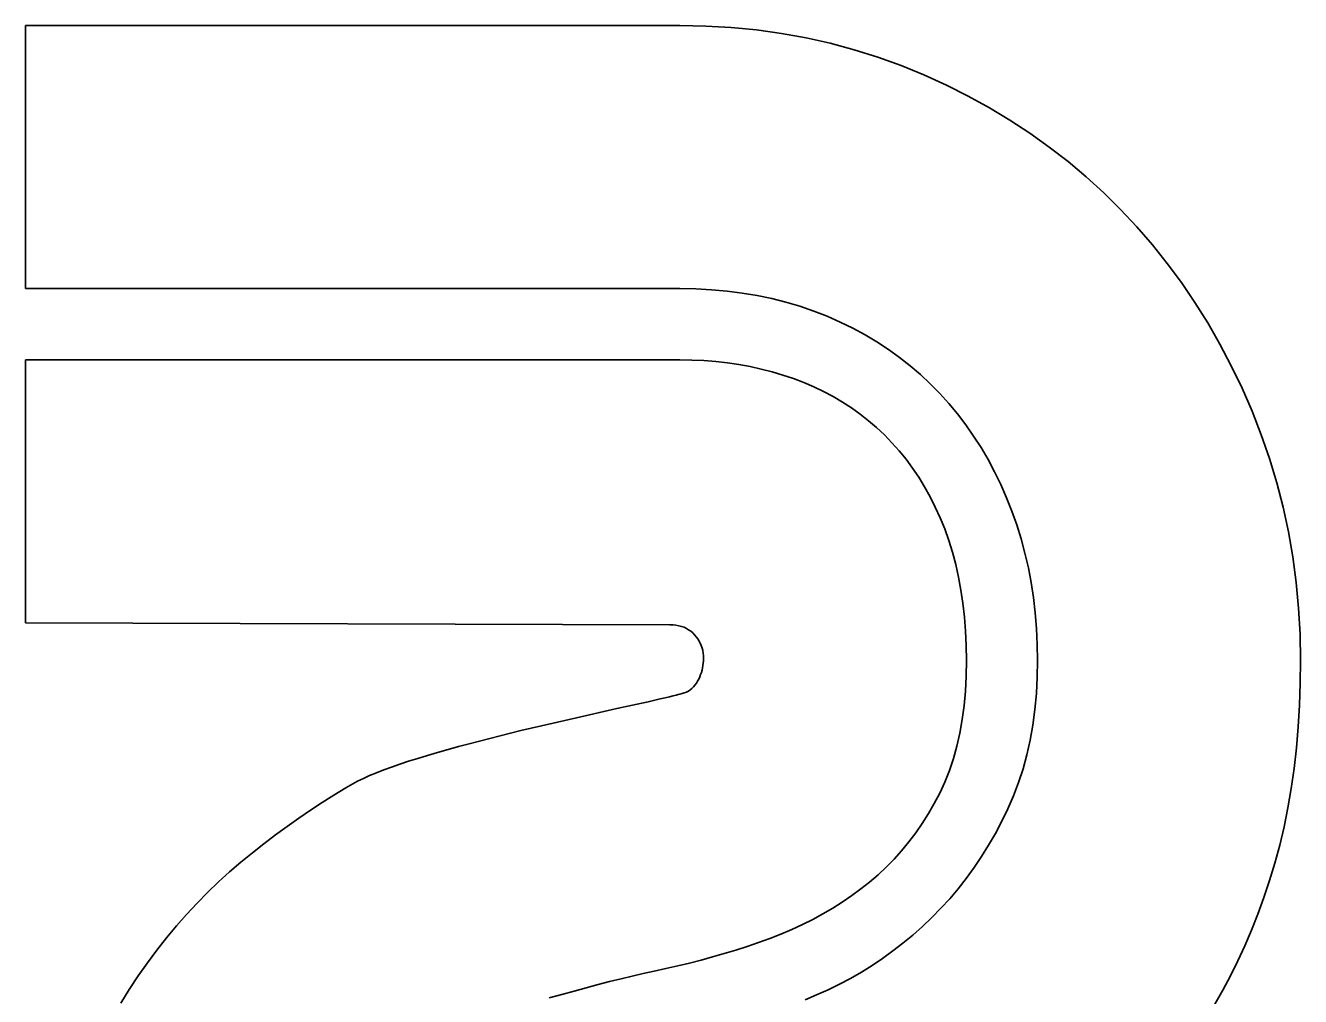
# Model space of a CAD drawing. Extents: x -10871 to 4979, y 1991 to 5869.
# Drawn here: x 566.6 to 629.9, y 4242.7 to 4290.8 of the extents above; entities that cross this region are included whole.
import ezdxf

# ---------------------------------------------------------------- set-up
doc = ezdxf.new("R2010")
doc.units = 0

msp = doc.modelspace()

# ---------------------------------------------------------------- linework, layer by layer
at = {"color": 7, "lineweight": 35, "ltscale": 0.32616}
for p, q in [((566.581, 4290.839), (566.581, 4277.793)), ((566.581, 4274.262), (566.581, 4261.215))]:
    msp.add_line(p, q, dxfattribs=at)
at = {"color": 7, "lineweight": 35}
for p, q in [((599.049, 4290.839), (566.581, 4290.839)), ((566.581, 4277.793), (599.049, 4277.793)), ((599.049, 4274.262), (566.581, 4274.262)), ((566.581, 4261.215), (598.559, 4261.117))]:
    msp.add_line(p, q, dxfattribs=at)
at = {"color": 7, "lineweight": 35, "ltscale": 0.032167}
msp.add_line((600.336, 4290.814), (599.049, 4290.839), dxfattribs=at)
at = {"color": 7, "lineweight": 35, "ltscale": 0.031799}
msp.add_line((601.606, 4290.741), (600.336, 4290.814), dxfattribs=at)
at = {"color": 7, "lineweight": 35, "ltscale": 0.031477}
msp.add_line((602.859, 4290.619), (601.606, 4290.741), dxfattribs=at)
at = {"color": 7, "lineweight": 35, "ltscale": 0.031208}
msp.add_line((604.095, 4290.447), (602.859, 4290.619), dxfattribs=at)
at = {"color": 7, "lineweight": 35, "ltscale": 0.03099}
msp.add_line((605.315, 4290.226), (604.095, 4290.447), dxfattribs=at)
at = {"color": 7, "lineweight": 35, "ltscale": 0.030822}
msp.add_line((606.518, 4289.957), (605.315, 4290.226), dxfattribs=at)
at = {"color": 7, "lineweight": 35, "ltscale": 0.030712}
msp.add_line((607.705, 4289.638), (606.518, 4289.957), dxfattribs=at)
at = {"color": 7, "lineweight": 35, "ltscale": 0.030658}
msp.add_line((608.874, 4289.27), (607.705, 4289.638), dxfattribs=at)
at = {"color": 7, "lineweight": 35, "ltscale": 0.03065}
msp.add_line((610.027, 4288.853), (608.874, 4289.27), dxfattribs=at)
at = {"color": 7, "lineweight": 35, "ltscale": 0.030709}
msp.add_line((611.164, 4288.387), (610.027, 4288.853), dxfattribs=at)
at = {"color": 7, "lineweight": 35, "ltscale": 0.030581}
msp.add_line((612.277, 4287.879), (611.164, 4288.387), dxfattribs=at)
at = {"color": 7, "lineweight": 35, "ltscale": 0.030281}
msp.add_line((613.359, 4287.335), (612.277, 4287.879), dxfattribs=at)
at = {"color": 7, "lineweight": 35, "ltscale": 0.030022}
msp.add_line((614.411, 4286.756), (613.359, 4287.335), dxfattribs=at)
at = {"color": 7, "lineweight": 35, "ltscale": 0.029795}
msp.add_line((615.433, 4286.143), (614.411, 4286.756), dxfattribs=at)
at = {"color": 7, "lineweight": 35, "ltscale": 0.029626}
msp.add_line((616.424, 4285.493), (615.433, 4286.143), dxfattribs=at)
at = {"color": 7, "lineweight": 35, "ltscale": 0.029492}
msp.add_line((617.385, 4284.809), (616.424, 4285.493), dxfattribs=at)
at = {"color": 7, "lineweight": 35, "ltscale": 0.029415}
msp.add_line((618.315, 4284.088), (617.385, 4284.809), dxfattribs=at)
at = {"color": 7, "lineweight": 35, "ltscale": 0.029375}
msp.add_line((619.215, 4283.333), (618.315, 4284.088), dxfattribs=at)
at = {"color": 7, "lineweight": 35, "ltscale": 0.02938}
msp.add_line((620.085, 4282.542), (619.215, 4283.333), dxfattribs=at)
at = {"color": 7, "lineweight": 35, "ltscale": 0.029432}
msp.add_line((620.924, 4281.717), (620.085, 4282.542), dxfattribs=at)
at = {"color": 7, "lineweight": 35, "ltscale": 0.029469}
msp.add_line((621.731, 4280.857), (620.924, 4281.717), dxfattribs=at)
at = {"color": 7, "lineweight": 35, "ltscale": 0.029474}
msp.add_line((622.503, 4279.967), (621.731, 4280.857), dxfattribs=at)
at = {"color": 7, "lineweight": 35, "ltscale": 0.029533}
msp.add_line((623.241, 4279.044), (622.503, 4279.967), dxfattribs=at)
at = {"color": 7, "lineweight": 35, "ltscale": 0.029621}
msp.add_line((623.945, 4278.091), (623.241, 4279.044), dxfattribs=at)
at = {"color": 7, "lineweight": 35, "ltscale": 0.019928}
msp.add_line((599.049, 4277.793), (599.846, 4277.779), dxfattribs=at)
at = {"color": 7, "lineweight": 35, "ltscale": 0.019585}
msp.add_line((599.846, 4277.779), (600.629, 4277.738), dxfattribs=at)
at = {"color": 7, "lineweight": 35, "ltscale": 0.019265}
msp.add_line((600.629, 4277.738), (601.396, 4277.669), dxfattribs=at)
at = {"color": 7, "lineweight": 35, "ltscale": 0.018973}
msp.add_line((601.396, 4277.669), (602.149, 4277.573), dxfattribs=at)
at = {"color": 7, "lineweight": 35, "ltscale": 0.029771}
msp.add_line((624.615, 4277.106), (623.945, 4278.091), dxfattribs=at)
at = {"color": 7, "lineweight": 35, "ltscale": 0.018711}
msp.add_line((602.149, 4277.573), (602.887, 4277.45), dxfattribs=at)
at = {"color": 7, "lineweight": 35, "ltscale": 0.018478}
msp.add_line((602.887, 4277.45), (603.611, 4277.298), dxfattribs=at)
at = {"color": 7, "lineweight": 35, "ltscale": 0.018269}
msp.add_line((603.611, 4277.298), (604.319, 4277.12), dxfattribs=at)
at = {"color": 7, "lineweight": 35, "ltscale": 0.018099}
msp.add_line((604.319, 4277.12), (605.013, 4276.914), dxfattribs=at)
at = {"color": 7, "lineweight": 35, "ltscale": 0.029968}
msp.add_line((625.25, 4276.09), (624.615, 4277.106), dxfattribs=at)
at = {"color": 7, "lineweight": 35, "ltscale": 0.017956}
msp.add_line((605.013, 4276.914), (605.693, 4276.681), dxfattribs=at)
at = {"color": 7, "lineweight": 35, "ltscale": 0.017851}
for p, q in [((605.693, 4276.681), (606.357, 4276.419)), ((579.565, 4251.12), (578.989, 4250.697))]:
    msp.add_line(p, q, dxfattribs=at)
at = {"color": 7, "lineweight": 35, "ltscale": 0.017687}
msp.add_line((606.357, 4276.419), (607.005, 4276.134), dxfattribs=at)
at = {"color": 7, "lineweight": 35, "ltscale": 0.017471}
msp.add_line((607.005, 4276.134), (607.633, 4275.827), dxfattribs=at)
at = {"color": 7, "lineweight": 35, "ltscale": 0.017281}
msp.add_line((607.633, 4275.827), (608.241, 4275.499), dxfattribs=at)
at = {"color": 7, "lineweight": 35, "ltscale": 0.030186}
msp.add_line((625.851, 4275.042), (625.25, 4276.09), dxfattribs=at)
at = {"color": 7, "lineweight": 35, "ltscale": 0.01712}
msp.add_line((608.241, 4275.499), (608.829, 4275.148), dxfattribs=at)
at = {"color": 7, "lineweight": 35, "ltscale": 0.016989}
msp.add_line((608.829, 4275.148), (609.398, 4274.777), dxfattribs=at)
at = {"color": 7, "lineweight": 35, "ltscale": 0.016894}
msp.add_line((609.398, 4274.777), (609.948, 4274.383), dxfattribs=at)
at = {"color": 7, "lineweight": 35, "ltscale": 0.030469}
msp.add_line((626.417, 4273.963), (625.851, 4275.042), dxfattribs=at)
at = {"color": 7, "lineweight": 35, "ltscale": 0.015096}
msp.add_line((599.653, 4274.252), (599.049, 4274.262), dxfattribs=at)
at = {"color": 7, "lineweight": 35, "ltscale": 0.014889}
msp.add_line((600.248, 4274.225), (599.653, 4274.252), dxfattribs=at)
at = {"color": 7, "lineweight": 35, "ltscale": 0.0147}
msp.add_line((600.834, 4274.178), (600.248, 4274.225), dxfattribs=at)
at = {"color": 7, "lineweight": 35, "ltscale": 0.014524}
msp.add_line((601.412, 4274.112), (600.834, 4274.178), dxfattribs=at)
at = {"color": 7, "lineweight": 35, "ltscale": 0.014363}
msp.add_line((601.98, 4274.029), (601.412, 4274.112), dxfattribs=at)
at = {"color": 7, "lineweight": 35, "ltscale": 0.014224}
msp.add_line((602.54, 4273.926), (601.98, 4274.029), dxfattribs=at)
at = {"color": 7, "lineweight": 35, "ltscale": 0.014098}
msp.add_line((603.09, 4273.805), (602.54, 4273.926), dxfattribs=at)
at = {"color": 7, "lineweight": 35, "ltscale": 0.016823}
msp.add_line((609.948, 4274.383), (610.477, 4273.968), dxfattribs=at)
at = {"color": 7, "lineweight": 35, "ltscale": 0.016784}
msp.add_line((610.477, 4273.968), (610.987, 4273.532), dxfattribs=at)
at = {"color": 7, "lineweight": 35, "ltscale": 0.030782}
msp.add_line((626.949, 4272.853), (626.417, 4273.963), dxfattribs=at)
at = {"color": 7, "lineweight": 35, "ltscale": 0.013994}
msp.add_line((603.632, 4273.665), (603.09, 4273.805), dxfattribs=at)
at = {"color": 7, "lineweight": 35, "ltscale": 0.013903}
msp.add_line((604.165, 4273.507), (603.632, 4273.665), dxfattribs=at)
at = {"color": 7, "lineweight": 35, "ltscale": 0.013836}
msp.add_line((604.69, 4273.33), (604.165, 4273.507), dxfattribs=at)
at = {"color": 7, "lineweight": 35, "ltscale": 0.013723}
msp.add_line((605.203, 4273.134), (604.69, 4273.33), dxfattribs=at)
at = {"color": 7, "lineweight": 35, "ltscale": 0.016777}
msp.add_line((610.987, 4273.532), (611.478, 4273.074), dxfattribs=at)
at = {"color": 7, "lineweight": 35, "ltscale": 0.013585}
msp.add_line((605.702, 4272.92), (605.203, 4273.134), dxfattribs=at)
at = {"color": 7, "lineweight": 35, "ltscale": 0.013463}
msp.add_line((606.188, 4272.687), (605.702, 4272.92), dxfattribs=at)
at = {"color": 7, "lineweight": 35, "ltscale": 0.013372}
msp.add_line((606.659, 4272.435), (606.188, 4272.687), dxfattribs=at)
at = {"color": 7, "lineweight": 35, "ltscale": 0.0168}
msp.add_line((611.478, 4273.074), (611.949, 4272.594), dxfattribs=at)
at = {"color": 7, "lineweight": 35, "ltscale": 0.016829}
msp.add_line((611.949, 4272.594), (612.399, 4272.094), dxfattribs=at)
at = {"color": 7, "lineweight": 35, "ltscale": 0.031135}
msp.add_line((627.447, 4271.711), (626.949, 4272.853), dxfattribs=at)
at = {"color": 7, "lineweight": 35, "ltscale": 0.013295}
msp.add_line((607.118, 4272.165), (606.659, 4272.435), dxfattribs=at)
at = {"color": 7, "lineweight": 35, "ltscale": 0.013252}
msp.add_line((607.562, 4271.876), (607.118, 4272.165), dxfattribs=at)
at = {"color": 7, "lineweight": 35, "ltscale": 0.016843}
msp.add_line((612.399, 4272.094), (612.829, 4271.576), dxfattribs=at)
at = {"color": 7, "lineweight": 35, "ltscale": 0.01323}
msp.add_line((607.992, 4271.568), (607.562, 4271.876), dxfattribs=at)
at = {"color": 7, "lineweight": 35, "ltscale": 0.013234}
msp.add_line((608.409, 4271.242), (607.992, 4271.568), dxfattribs=at)
at = {"color": 7, "lineweight": 35, "ltscale": 0.016876}
msp.add_line((612.829, 4271.576), (613.239, 4271.039), dxfattribs=at)
at = {"color": 7, "lineweight": 35, "ltscale": 0.031295}
msp.add_line((627.904, 4270.546), (627.447, 4271.711), dxfattribs=at)
at = {"color": 7, "lineweight": 35, "ltscale": 0.013261}
msp.add_line((608.813, 4270.897), (608.409, 4271.242), dxfattribs=at)
at = {"color": 7, "lineweight": 35, "ltscale": 0.013314}
msp.add_line((609.202, 4270.534), (608.813, 4270.897), dxfattribs=at)
at = {"color": 7, "lineweight": 35, "ltscale": 0.016956}
msp.add_line((613.239, 4271.039), (613.628, 4270.483), dxfattribs=at)
at = {"color": 7, "lineweight": 35, "ltscale": 0.013367}
msp.add_line((609.576, 4270.152), (609.202, 4270.534), dxfattribs=at)
at = {"color": 7, "lineweight": 35, "ltscale": 0.013428}
msp.add_line((609.934, 4269.751), (609.576, 4270.152), dxfattribs=at)
at = {"color": 7, "lineweight": 35, "ltscale": 0.017065}
msp.add_line((613.628, 4270.483), (613.996, 4269.909), dxfattribs=at)
at = {"color": 7, "lineweight": 35, "ltscale": 0.031245}
msp.add_line((628.312, 4269.365), (627.904, 4270.546), dxfattribs=at)
at = {"color": 7, "lineweight": 35, "ltscale": 0.013512}
msp.add_line((610.275, 4269.332), (609.934, 4269.751), dxfattribs=at)
at = {"color": 7, "lineweight": 35, "ltscale": 0.017181}
msp.add_line((613.996, 4269.909), (614.344, 4269.316), dxfattribs=at)
at = {"color": 7, "lineweight": 35, "ltscale": 0.013623}
msp.add_line((610.599, 4268.894), (610.275, 4269.332), dxfattribs=at)
at = {"color": 7, "lineweight": 35, "ltscale": 0.013761}
msp.add_line((610.906, 4268.438), (610.599, 4268.894), dxfattribs=at)
at = {"color": 7, "lineweight": 35, "ltscale": 0.017345}
msp.add_line((614.344, 4269.316), (614.671, 4268.704), dxfattribs=at)
at = {"color": 7, "lineweight": 35, "ltscale": 0.031248}
msp.add_line((628.673, 4268.168), (628.312, 4269.365), dxfattribs=at)
at = {"color": 7, "lineweight": 35, "ltscale": 0.013927}
msp.add_line((611.197, 4267.962), (610.906, 4268.438), dxfattribs=at)
at = {"color": 7, "lineweight": 35, "ltscale": 0.017513}
msp.add_line((614.671, 4268.704), (614.978, 4268.074), dxfattribs=at)
at = {"color": 7, "lineweight": 35, "ltscale": 0.0313}
msp.add_line((628.985, 4266.956), (628.673, 4268.168), dxfattribs=at)
at = {"color": 7, "lineweight": 35, "ltscale": 0.014127}
msp.add_line((611.471, 4267.468), (611.197, 4267.962), dxfattribs=at)
at = {"color": 7, "lineweight": 35, "ltscale": 0.017728}
msp.add_line((614.978, 4268.074), (615.264, 4267.425), dxfattribs=at)
at = {"color": 7, "lineweight": 35, "ltscale": 0.014343}
msp.add_line((611.729, 4266.956), (611.471, 4267.468), dxfattribs=at)
at = {"color": 7, "lineweight": 35, "ltscale": 0.014571}
msp.add_line((611.97, 4266.425), (611.729, 4266.956), dxfattribs=at)
at = {"color": 7, "lineweight": 35, "ltscale": 0.017957}
msp.add_line((615.264, 4267.425), (615.529, 4266.758), dxfattribs=at)
at = {"color": 7, "lineweight": 35, "ltscale": 0.031404}
msp.add_line((629.249, 4265.728), (628.985, 4266.956), dxfattribs=at)
at = {"color": 7, "lineweight": 35, "ltscale": 0.014843}
msp.add_line((612.194, 4265.875), (611.97, 4266.425), dxfattribs=at)
at = {"color": 7, "lineweight": 35, "ltscale": 0.018132}
msp.add_line((615.529, 4266.758), (615.771, 4266.074), dxfattribs=at)
at = {"color": 7, "lineweight": 35, "ltscale": 0.015117}
msp.add_line((612.399, 4265.306), (612.194, 4265.875), dxfattribs=at)
at = {"color": 7, "lineweight": 35, "ltscale": 0.01822}
msp.add_line((615.771, 4266.074), (615.988, 4265.378), dxfattribs=at)
at = {"color": 7, "lineweight": 35, "ltscale": 0.031558}
msp.add_line((629.466, 4264.484), (629.249, 4265.728), dxfattribs=at)
at = {"color": 7, "lineweight": 35, "ltscale": 0.015373}
msp.add_line((612.582, 4264.719), (612.399, 4265.306), dxfattribs=at)
at = {"color": 7, "lineweight": 35, "ltscale": 0.018347}
msp.add_line((615.988, 4265.378), (616.179, 4264.67), dxfattribs=at)
at = {"color": 7, "lineweight": 35, "ltscale": 0.015668}
msp.add_line((612.744, 4264.114), (612.582, 4264.719), dxfattribs=at)
at = {"color": 7, "lineweight": 35, "ltscale": 0.018512}
msp.add_line((616.179, 4264.67), (616.345, 4263.948), dxfattribs=at)
at = {"color": 7, "lineweight": 35, "ltscale": 0.031762}
msp.add_line((629.634, 4263.225), (629.466, 4264.484), dxfattribs=at)
at = {"color": 7, "lineweight": 35, "ltscale": 0.016002}
msp.add_line((612.884, 4263.489), (612.744, 4264.114), dxfattribs=at)
at = {"color": 7, "lineweight": 35, "ltscale": 0.018691}
for p, q in [((616.345, 4263.948), (616.485, 4263.214)), ((613.22, 4257.833), (613.26, 4258.58))]:
    msp.add_line(p, q, dxfattribs=at)
at = {"color": 7, "lineweight": 35, "ltscale": 0.016348}
msp.add_line((613.003, 4262.846), (612.884, 4263.489), dxfattribs=at)
at = {"color": 7, "lineweight": 35, "ltscale": 0.018884}
msp.add_line((616.485, 4263.214), (616.6, 4262.467), dxfattribs=at)
at = {"color": 7, "lineweight": 35, "ltscale": 0.032026}
msp.add_line((629.754, 4261.949), (629.634, 4263.225), dxfattribs=at)
at = {"color": 7, "lineweight": 35, "ltscale": 0.016718}
msp.add_line((613.1, 4262.185), (613.003, 4262.846), dxfattribs=at)
at = {"color": 7, "lineweight": 35, "ltscale": 0.019125}
msp.add_line((616.6, 4262.467), (616.689, 4261.708), dxfattribs=at)
at = {"color": 7, "lineweight": 35, "ltscale": 0.017109}
msp.add_line((613.176, 4261.504), (613.1, 4262.185), dxfattribs=at)
at = {"color": 7, "lineweight": 35, "ltscale": 0.032326}
msp.add_line((629.826, 4260.658), (629.754, 4261.949), dxfattribs=at)
at = {"color": 7, "lineweight": 35, "ltscale": 0.017532}
msp.add_line((613.23, 4260.805), (613.176, 4261.504), dxfattribs=at)
at = {"color": 7, "lineweight": 35, "ltscale": 0.019377}
msp.add_line((616.689, 4261.708), (616.753, 4260.935), dxfattribs=at)
at = {"color": 7, "lineweight": 35, "ltscale": 0.00384}
msp.add_line((598.559, 4261.117), (598.713, 4261.112), dxfattribs=at)
at = {"color": 7, "lineweight": 35, "ltscale": 0.003685}
msp.add_line((598.713, 4261.112), (598.859, 4261.098), dxfattribs=at)
at = {"color": 7, "lineweight": 35, "ltscale": 0.003547}
msp.add_line((598.859, 4261.098), (598.999, 4261.073), dxfattribs=at)
at = {"color": 7, "lineweight": 35, "ltscale": 0.003431}
msp.add_line((598.999, 4261.073), (599.132, 4261.039), dxfattribs=at)
at = {"color": 7, "lineweight": 35, "ltscale": 0.003341}
msp.add_line((599.132, 4261.039), (599.258, 4260.995), dxfattribs=at)
at = {"color": 7, "lineweight": 35, "ltscale": 0.003269}
for p, q in [((599.258, 4260.995), (599.377, 4260.941)), ((599.693, 4260.72), (599.785, 4260.627))]:
    msp.add_line(p, q, dxfattribs=at)
at = {"color": 7, "lineweight": 35, "ltscale": 0.003231}
msp.add_line((599.377, 4260.941), (599.489, 4260.877), dxfattribs=at)
at = {"color": 7, "lineweight": 35, "ltscale": 0.003217}
msp.add_line((599.489, 4260.877), (599.595, 4260.803), dxfattribs=at)
at = {"color": 7, "lineweight": 35, "ltscale": 0.003222}
msp.add_line((599.595, 4260.803), (599.693, 4260.72), dxfattribs=at)
at = {"color": 7, "lineweight": 35, "ltscale": 0.003266}
msp.add_line((599.785, 4260.627), (599.869, 4260.527), dxfattribs=at)
at = {"color": 7, "lineweight": 35, "ltscale": 0.01795}
msp.add_line((613.262, 4260.088), (613.23, 4260.805), dxfattribs=at)
at = {"color": 7, "lineweight": 35, "ltscale": 0.019664}
msp.add_line((616.753, 4260.935), (616.791, 4260.149), dxfattribs=at)
at = {"color": 7, "lineweight": 35, "ltscale": 0.032672}
msp.add_line((629.85, 4259.352), (629.826, 4260.658), dxfattribs=at)
at = {"color": 7, "lineweight": 35, "ltscale": 0.003206}
msp.add_line((599.869, 4260.527), (599.944, 4260.423), dxfattribs=at)
at = {"color": 7, "lineweight": 35, "ltscale": 0.003165}
msp.add_line((599.944, 4260.423), (600.01, 4260.315), dxfattribs=at)
at = {"color": 7, "lineweight": 35, "ltscale": 0.003142}
msp.add_line((600.01, 4260.315), (600.068, 4260.203), dxfattribs=at)
at = {"color": 7, "lineweight": 35, "ltscale": 0.003137}
msp.add_line((600.068, 4260.203), (600.116, 4260.087), dxfattribs=at)
at = {"color": 7, "lineweight": 35, "ltscale": 0.003151}
msp.add_line((600.116, 4260.087), (600.156, 4259.968), dxfattribs=at)
at = {"color": 7, "lineweight": 35, "ltscale": 0.003184}
msp.add_line((600.156, 4259.968), (600.187, 4259.844), dxfattribs=at)
at = {"color": 7, "lineweight": 35, "ltscale": 0.01841}
msp.add_line((613.273, 4259.352), (613.262, 4260.088), dxfattribs=at)
at = {"color": 7, "lineweight": 35, "ltscale": 0.019949}
msp.add_line((616.791, 4260.149), (616.804, 4259.352), dxfattribs=at)
at = {"color": 7, "lineweight": 35, "ltscale": 0.003233}
msp.add_line((600.187, 4259.844), (600.209, 4259.717), dxfattribs=at)
at = {"color": 7, "lineweight": 35, "ltscale": 0.003312}
msp.add_line((600.209, 4259.717), (600.222, 4259.585), dxfattribs=at)
at = {"color": 7, "lineweight": 35, "ltscale": 0.002914}
msp.add_line((600.224, 4259.333), (600.215, 4259.216), dxfattribs=at)
at = {"color": 7, "lineweight": 35, "ltscale": 0.003383}
msp.add_line((600.222, 4259.585), (600.227, 4259.45), dxfattribs=at)
at = {"color": 7, "lineweight": 35, "ltscale": 0.002931}
msp.add_line((600.227, 4259.45), (600.224, 4259.333), dxfattribs=at)
at = {"color": 7, "lineweight": 35, "ltscale": 0.019302}
msp.add_line((613.26, 4258.58), (613.273, 4259.352), dxfattribs=at)
at = {"color": 7, "lineweight": 35, "ltscale": 0.020816}
msp.add_line((616.804, 4259.352), (616.789, 4258.519), dxfattribs=at)
at = {"color": 7, "lineweight": 35, "ltscale": 0.028115}
msp.add_line((629.838, 4258.227), (629.85, 4259.352), dxfattribs=at)
at = {"color": 7, "lineweight": 35, "ltscale": 0.002971}
msp.add_line((600.082, 4258.65), (600.038, 4258.54), dxfattribs=at)
at = {"color": 7, "lineweight": 35, "ltscale": 0.002943}
msp.add_line((600.121, 4258.761), (600.082, 4258.65), dxfattribs=at)
at = {"color": 7, "lineweight": 35, "ltscale": 0.002922}
msp.add_line((600.153, 4258.874), (600.121, 4258.761), dxfattribs=at)
at = {"color": 7, "lineweight": 35, "ltscale": 0.002908}
msp.add_line((600.18, 4258.987), (600.153, 4258.874), dxfattribs=at)
at = {"color": 7, "lineweight": 35, "ltscale": 0.002903}
msp.add_line((600.2, 4259.101), (600.18, 4258.987), dxfattribs=at)
at = {"color": 7, "lineweight": 35, "ltscale": 0.002904}
msp.add_line((600.215, 4259.216), (600.2, 4259.101), dxfattribs=at)
at = {"color": 7, "lineweight": 35, "ltscale": 0.002759}
msp.add_line((599.729, 4258.038), (599.65, 4257.961), dxfattribs=at)
at = {"color": 7, "lineweight": 35, "ltscale": 0.002829}
msp.add_line((599.803, 4258.124), (599.729, 4258.038), dxfattribs=at)
at = {"color": 7, "lineweight": 35, "ltscale": 0.002911}
msp.add_line((599.871, 4258.218), (599.803, 4258.124), dxfattribs=at)
at = {"color": 7, "lineweight": 35, "ltscale": 0.003014}
msp.add_line((599.932, 4258.322), (599.871, 4258.218), dxfattribs=at)
at = {"color": 7, "lineweight": 35, "ltscale": 0.003049}
msp.add_line((599.988, 4258.43), (599.932, 4258.322), dxfattribs=at)
at = {"color": 7, "lineweight": 35, "ltscale": 0.003007}
msp.add_line((600.038, 4258.54), (599.988, 4258.43), dxfattribs=at)
at = {"color": 7, "lineweight": 35, "ltscale": 0.020318}
msp.add_line((616.789, 4258.519), (616.745, 4257.708), dxfattribs=at)
at = {"color": 7, "lineweight": 35, "ltscale": 0.02747}
msp.add_line((629.799, 4257.129), (629.838, 4258.227), dxfattribs=at)
at = {"color": 7, "lineweight": 35, "ltscale": 0.015336}
msp.add_line((597.48, 4257.308), (598.078, 4257.443), dxfattribs=at)
at = {"color": 7, "lineweight": 35, "ltscale": 0.006355}
msp.add_line((598.326, 4257.5), (598.078, 4257.443), dxfattribs=at)
at = {"color": 7, "lineweight": 35, "ltscale": 0.005483}
msp.add_line((598.539, 4257.551), (598.326, 4257.5), dxfattribs=at)
at = {"color": 7, "lineweight": 35, "ltscale": 0.004605}
msp.add_line((598.718, 4257.594), (598.539, 4257.551), dxfattribs=at)
at = {"color": 7, "lineweight": 35, "ltscale": 0.003733}
msp.add_line((598.863, 4257.631), (598.718, 4257.594), dxfattribs=at)
at = {"color": 7, "lineweight": 35, "ltscale": 0.002858}
msp.add_line((598.973, 4257.661), (598.863, 4257.631), dxfattribs=at)
at = {"color": 7, "lineweight": 35, "ltscale": 0.001986}
msp.add_line((599.049, 4257.684), (598.973, 4257.661), dxfattribs=at)
at = {"color": 7, "lineweight": 35, "ltscale": 0.00293}
msp.add_line((599.164, 4257.708), (599.049, 4257.684), dxfattribs=at)
at = {"color": 7, "lineweight": 35, "ltscale": 0.002846}
msp.add_line((599.273, 4257.741), (599.164, 4257.708), dxfattribs=at)
at = {"color": 7, "lineweight": 35, "ltscale": 0.002777}
msp.add_line((599.376, 4257.783), (599.273, 4257.741), dxfattribs=at)
at = {"color": 7, "lineweight": 35, "ltscale": 0.002734}
msp.add_line((599.473, 4257.833), (599.376, 4257.783), dxfattribs=at)
at = {"color": 7, "lineweight": 35, "ltscale": 0.002723}
msp.add_line((599.564, 4257.893), (599.473, 4257.833), dxfattribs=at)
at = {"color": 7, "lineweight": 35, "ltscale": 0.002735}
msp.add_line((599.65, 4257.961), (599.564, 4257.893), dxfattribs=at)
at = {"color": 7, "lineweight": 35, "ltscale": 0.018093}
msp.add_line((613.154, 4257.112), (613.22, 4257.833), dxfattribs=at)
at = {"color": 7, "lineweight": 35, "ltscale": 0.019824}
for p, q in [((616.745, 4257.708), (616.672, 4256.918)), ((572.629, 4244.354), (572.172, 4243.706))]:
    msp.add_line(p, q, dxfattribs=at)
at = {"color": 7, "lineweight": 35, "ltscale": 0.045645}
msp.add_line((594.137, 4256.562), (595.918, 4256.962), dxfattribs=at)
at = {"color": 7, "lineweight": 35, "ltscale": 0.039984}
msp.add_line((595.918, 4256.962), (597.48, 4257.308), dxfattribs=at)
at = {"color": 7, "lineweight": 35, "ltscale": 0.017537}
msp.add_line((613.061, 4256.417), (613.154, 4257.112), dxfattribs=at)
at = {"color": 7, "lineweight": 35, "ltscale": 0.019374}
msp.add_line((616.672, 4256.918), (616.569, 4256.15), dxfattribs=at)
at = {"color": 7, "lineweight": 35, "ltscale": 0.026842}
msp.add_line((629.736, 4256.057), (629.799, 4257.129), dxfattribs=at)
at = {"color": 7, "lineweight": 35, "ltscale": 0.050113}
msp.add_line((592.183, 4256.115), (594.137, 4256.562), dxfattribs=at)
at = {"color": 7, "lineweight": 35, "ltscale": 0.017023}
msp.add_line((612.942, 4255.747), (613.061, 4256.417), dxfattribs=at)
at = {"color": 7, "lineweight": 35, "ltscale": 0.018956}
msp.add_line((616.569, 4256.15), (616.436, 4255.403), dxfattribs=at)
at = {"color": 7, "lineweight": 35, "ltscale": 0.013315}
msp.add_line((589.62, 4255.489), (589.105, 4255.355), dxfattribs=at)
at = {"color": 7, "lineweight": 35, "ltscale": 0.013271}
msp.add_line((590.135, 4255.62), (589.62, 4255.489), dxfattribs=at)
at = {"color": 7, "lineweight": 35, "ltscale": 0.013231}
msp.add_line((590.648, 4255.748), (590.135, 4255.62), dxfattribs=at)
at = {"color": 7, "lineweight": 35, "ltscale": 0.013191}
msp.add_line((591.161, 4255.874), (590.648, 4255.748), dxfattribs=at)
at = {"color": 7, "lineweight": 35, "ltscale": 0.013147}
msp.add_line((591.672, 4255.996), (591.161, 4255.874), dxfattribs=at)
at = {"color": 7, "lineweight": 35, "ltscale": 0.013107}
msp.add_line((592.183, 4256.115), (591.672, 4255.996), dxfattribs=at)
at = {"color": 7, "lineweight": 35, "ltscale": 0.016508}
msp.add_line((612.796, 4255.103), (612.942, 4255.747), dxfattribs=at)
at = {"color": 7, "lineweight": 35, "ltscale": 0.026218}
msp.add_line((629.646, 4255.012), (629.736, 4256.057), dxfattribs=at)
at = {"color": 7, "lineweight": 35, "ltscale": 0.013485}
msp.add_line((587.553, 4254.936), (587.033, 4254.791), dxfattribs=at)
at = {"color": 7, "lineweight": 35, "ltscale": 0.013441}
msp.add_line((588.071, 4255.079), (587.553, 4254.936), dxfattribs=at)
at = {"color": 7, "lineweight": 35, "ltscale": 0.013402}
msp.add_line((588.589, 4255.219), (588.071, 4255.079), dxfattribs=at)
at = {"color": 7, "lineweight": 35, "ltscale": 0.013355}
msp.add_line((589.105, 4255.355), (588.589, 4255.219), dxfattribs=at)
at = {"color": 7, "lineweight": 35, "ltscale": 0.016066}
msp.add_line((612.624, 4254.483), (612.796, 4255.103), dxfattribs=at)
at = {"color": 7, "lineweight": 35, "ltscale": 0.018561}
msp.add_line((616.436, 4255.403), (616.274, 4254.679), dxfattribs=at)
at = {"color": 7, "lineweight": 35, "ltscale": 0.025637}
msp.add_line((629.531, 4253.993), (629.646, 4255.012), dxfattribs=at)
at = {"color": 7, "lineweight": 35, "ltscale": 0.011432}
msp.add_line((585.584, 4254.354), (585.15, 4254.209), dxfattribs=at)
at = {"color": 7, "lineweight": 35, "ltscale": 0.012021}
msp.add_line((586.043, 4254.498), (585.584, 4254.354), dxfattribs=at)
at = {"color": 7, "lineweight": 35, "ltscale": 0.012613}
msp.add_line((586.526, 4254.644), (586.043, 4254.498), dxfattribs=at)
at = {"color": 7, "lineweight": 35, "ltscale": 0.013212}
msp.add_line((587.033, 4254.791), (586.526, 4254.644), dxfattribs=at)
at = {"color": 7, "lineweight": 35, "ltscale": 0.015641}
msp.add_line((612.425, 4253.89), (612.624, 4254.483), dxfattribs=at)
at = {"color": 7, "lineweight": 35, "ltscale": 0.018229}
msp.add_line((616.274, 4254.679), (616.083, 4253.975), dxfattribs=at)
at = {"color": 7, "lineweight": 35, "ltscale": 0.008522}
msp.add_line((583.659, 4253.645), (583.347, 4253.506), dxfattribs=at)
at = {"color": 7, "lineweight": 35, "ltscale": 0.009101}
msp.add_line((583.995, 4253.785), (583.659, 4253.645), dxfattribs=at)
at = {"color": 7, "lineweight": 35, "ltscale": 0.009673}
msp.add_line((584.355, 4253.925), (583.995, 4253.785), dxfattribs=at)
at = {"color": 7, "lineweight": 35, "ltscale": 0.010256}
msp.add_line((584.74, 4254.067), (584.355, 4253.925), dxfattribs=at)
at = {"color": 7, "lineweight": 35, "ltscale": 0.010841}
msp.add_line((585.15, 4254.209), (584.74, 4254.067), dxfattribs=at)
at = {"color": 7, "lineweight": 35, "ltscale": 0.015283}
msp.add_line((612.2, 4253.322), (612.425, 4253.89), dxfattribs=at)
at = {"color": 7, "lineweight": 35, "ltscale": 0.017912}
msp.add_line((616.083, 4253.975), (615.862, 4253.293), dxfattribs=at)
at = {"color": 7, "lineweight": 35, "ltscale": 0.025051}
msp.add_line((629.391, 4253.001), (629.531, 4253.993), dxfattribs=at)
at = {"color": 7, "lineweight": 35, "ltscale": 0.017114}
msp.add_line((582.473, 4253.028), (581.887, 4252.673), dxfattribs=at)
at = {"color": 7, "lineweight": 35, "ltscale": 0.016976}
msp.add_line((583.061, 4253.368), (582.473, 4253.028), dxfattribs=at)
at = {"color": 7, "lineweight": 35, "ltscale": 0.007956}
msp.add_line((583.347, 4253.506), (583.061, 4253.368), dxfattribs=at)
at = {"color": 7, "lineweight": 35, "ltscale": 0.01495}
msp.add_line((611.949, 4252.779), (612.2, 4253.322), dxfattribs=at)
at = {"color": 7, "lineweight": 35, "ltscale": 0.017649}
msp.add_line((615.862, 4253.293), (615.612, 4252.633), dxfattribs=at)
at = {"color": 7, "lineweight": 35, "ltscale": 0.024487}
msp.add_line((629.225, 4252.036), (629.391, 4253.001), dxfattribs=at)
at = {"color": 7, "lineweight": 35, "ltscale": 0.017244}
msp.add_line((581.887, 4252.673), (581.304, 4252.306), dxfattribs=at)
at = {"color": 7, "lineweight": 35, "ltscale": 0.014696}
msp.add_line((611.675, 4252.259), (611.949, 4252.779), dxfattribs=at)
at = {"color": 7, "lineweight": 35, "ltscale": 0.01743}
msp.add_line((615.612, 4252.633), (615.333, 4251.995), dxfattribs=at)
at = {"color": 7, "lineweight": 35, "ltscale": 0.017546}
msp.add_line((580.722, 4251.924), (580.142, 4251.529), dxfattribs=at)
at = {"color": 7, "lineweight": 35, "ltscale": 0.017388}
msp.add_line((581.304, 4252.306), (580.722, 4251.924), dxfattribs=at)
at = {"color": 7, "lineweight": 35, "ltscale": 0.014351}
msp.add_line((611.079, 4251.27), (611.385, 4251.755), dxfattribs=at)
at = {"color": 7, "lineweight": 35, "ltscale": 0.014523}
msp.add_line((611.385, 4251.755), (611.675, 4252.259), dxfattribs=at)
at = {"color": 7, "lineweight": 35, "ltscale": 0.017217}
msp.add_line((615.333, 4251.995), (615.03, 4251.376), dxfattribs=at)
at = {"color": 7, "lineweight": 35, "ltscale": 0.023968}
msp.add_line((629.034, 4251.096), (629.225, 4252.036), dxfattribs=at)
at = {"color": 7, "lineweight": 35, "ltscale": 0.017699}
msp.add_line((580.142, 4251.529), (579.565, 4251.12), dxfattribs=at)
at = {"color": 7, "lineweight": 35, "ltscale": 0.014225}
msp.add_line((610.756, 4250.802), (611.079, 4251.27), dxfattribs=at)
at = {"color": 7, "lineweight": 35, "ltscale": 0.017026}
msp.add_line((615.03, 4251.376), (614.711, 4250.774), dxfattribs=at)
at = {"color": 7, "lineweight": 35, "ltscale": 0.02345}
msp.add_line((628.817, 4250.184), (629.034, 4251.096), dxfattribs=at)
at = {"color": 7, "lineweight": 35, "ltscale": 0.018025}
msp.add_line((578.989, 4250.697), (578.415, 4250.261), dxfattribs=at)
at = {"color": 7, "lineweight": 35, "ltscale": 0.014102}
msp.add_line((610.416, 4250.352), (610.756, 4250.802), dxfattribs=at)
at = {"color": 7, "lineweight": 35, "ltscale": 0.016832}
msp.add_line((614.711, 4250.774), (614.375, 4250.191), dxfattribs=at)
at = {"color": 7, "lineweight": 35, "ltscale": 0.01837}
msp.add_line((577.843, 4249.81), (577.273, 4249.346), dxfattribs=at)
at = {"color": 7, "lineweight": 35, "ltscale": 0.018203}
msp.add_line((578.415, 4250.261), (577.843, 4249.81), dxfattribs=at)
at = {"color": 7, "lineweight": 35, "ltscale": 0.013945}
msp.add_line((609.686, 4249.504), (610.059, 4249.919), dxfattribs=at)
at = {"color": 7, "lineweight": 35, "ltscale": 0.014016}
msp.add_line((610.059, 4249.919), (610.416, 4250.352), dxfattribs=at)
at = {"color": 7, "lineweight": 35, "ltscale": 0.01667}
msp.add_line((614.375, 4250.191), (614.022, 4249.625), dxfattribs=at)
at = {"color": 7, "lineweight": 35, "ltscale": 0.022969}
msp.add_line((628.575, 4249.297), (628.817, 4250.184), dxfattribs=at)
at = {"color": 7, "lineweight": 35, "ltscale": 0.018497}
msp.add_line((577.273, 4249.346), (576.71, 4248.866), dxfattribs=at)
at = {"color": 7, "lineweight": 35, "ltscale": 0.01392}
msp.add_line((609.296, 4249.107), (609.686, 4249.504), dxfattribs=at)
at = {"color": 7, "lineweight": 35, "ltscale": 0.016528}
msp.add_line((614.022, 4249.625), (613.653, 4249.077), dxfattribs=at)
at = {"color": 7, "lineweight": 35, "ltscale": 0.022541}
msp.add_line((628.312, 4248.435), (628.575, 4249.297), dxfattribs=at)
at = {"color": 7, "lineweight": 35, "ltscale": 0.01859}
msp.add_line((576.71, 4248.866), (576.159, 4248.367), dxfattribs=at)
at = {"color": 7, "lineweight": 35, "ltscale": 0.013929}
msp.add_line((608.466, 4248.365), (608.89, 4248.728), dxfattribs=at)
at = {"color": 7, "lineweight": 35, "ltscale": 0.013902}
msp.add_line((608.89, 4248.728), (609.296, 4249.107), dxfattribs=at)
at = {"color": 7, "lineweight": 35, "ltscale": 0.016307}
msp.add_line((613.267, 4248.546), (612.864, 4248.033), dxfattribs=at)
at = {"color": 7, "lineweight": 35, "ltscale": 0.016407}
msp.add_line((613.653, 4249.077), (613.267, 4248.546), dxfattribs=at)
at = {"color": 7, "lineweight": 35, "ltscale": 0.018682}
msp.add_line((576.159, 4248.367), (575.619, 4247.85), dxfattribs=at)
at = {"color": 7, "lineweight": 35, "ltscale": 0.013981}
msp.add_line((607.578, 4247.688), (608.028, 4248.02), dxfattribs=at)
at = {"color": 7, "lineweight": 35, "ltscale": 0.01395}
msp.add_line((608.028, 4248.02), (608.466, 4248.365), dxfattribs=at)
at = {"color": 7, "lineweight": 35, "ltscale": 0.016221}
msp.add_line((612.864, 4248.033), (612.445, 4247.538), dxfattribs=at)
at = {"color": 7, "lineweight": 35, "ltscale": 0.022156}
msp.add_line((628.032, 4247.594), (628.312, 4248.435), dxfattribs=at)
at = {"color": 7, "lineweight": 35, "ltscale": 0.018938}
msp.add_line((575.092, 4247.314), (574.576, 4246.759), dxfattribs=at)
at = {"color": 7, "lineweight": 35, "ltscale": 0.018808}
msp.add_line((575.619, 4247.85), (575.092, 4247.314), dxfattribs=at)
at = {"color": 7, "lineweight": 35, "ltscale": 0.014089}
msp.add_line((606.638, 4247.071), (607.114, 4247.372), dxfattribs=at)
at = {"color": 7, "lineweight": 35, "ltscale": 0.014029}
msp.add_line((607.114, 4247.372), (607.578, 4247.688), dxfattribs=at)
at = {"color": 7, "lineweight": 35, "ltscale": 0.016176}
msp.add_line((612.445, 4247.538), (612.009, 4247.06), dxfattribs=at)
at = {"color": 7, "lineweight": 35, "ltscale": 0.021774}
msp.add_line((627.735, 4246.775), (628.032, 4247.594), dxfattribs=at)
at = {"color": 7, "lineweight": 35, "ltscale": 0.019086}
msp.add_line((574.576, 4246.759), (574.071, 4246.186), dxfattribs=at)
at = {"color": 7, "lineweight": 35, "ltscale": 0.014273}
msp.add_line((605.647, 4246.511), (606.149, 4246.784), dxfattribs=at)
at = {"color": 7, "lineweight": 35, "ltscale": 0.014177}
msp.add_line((606.149, 4246.784), (606.638, 4247.071), dxfattribs=at)
at = {"color": 7, "lineweight": 35, "ltscale": 0.016133}
msp.add_line((612.009, 4247.06), (611.556, 4246.6), dxfattribs=at)
at = {"color": 7, "lineweight": 35, "ltscale": 0.021418}
msp.add_line((627.422, 4245.978), (627.735, 4246.775), dxfattribs=at)
at = {"color": 7, "lineweight": 35, "ltscale": 0.019256}
msp.add_line((574.071, 4246.186), (573.579, 4245.594), dxfattribs=at)
at = {"color": 7, "lineweight": 35, "ltscale": 0.014654}
msp.add_line((604.065, 4245.783), (604.605, 4246.011), dxfattribs=at)
at = {"color": 7, "lineweight": 35, "ltscale": 0.01451}
msp.add_line((604.605, 4246.011), (605.133, 4246.254), dxfattribs=at)
at = {"color": 7, "lineweight": 35, "ltscale": 0.014382}
msp.add_line((605.133, 4246.254), (605.647, 4246.511), dxfattribs=at)
at = {"color": 7, "lineweight": 35, "ltscale": 0.015949}
msp.add_line((611.09, 4246.158), (610.613, 4245.734), dxfattribs=at)
at = {"color": 7, "lineweight": 35, "ltscale": 0.016063}
msp.add_line((611.556, 4246.6), (611.09, 4246.158), dxfattribs=at)
at = {"color": 7, "lineweight": 35, "ltscale": 0.019422}
msp.add_line((573.579, 4245.594), (573.098, 4244.983), dxfattribs=at)
at = {"color": 7, "lineweight": 35, "ltscale": 0.014891}
msp.add_line((602.389, 4245.175), (602.952, 4245.368), dxfattribs=at)
at = {"color": 7, "lineweight": 35, "ltscale": 0.014893}
msp.add_line((602.952, 4245.368), (603.513, 4245.57), dxfattribs=at)
at = {"color": 7, "lineweight": 35, "ltscale": 0.014814}
msp.add_line((603.513, 4245.57), (604.065, 4245.783), dxfattribs=at)
at = {"color": 7, "lineweight": 35, "ltscale": 0.015844}
msp.add_line((610.613, 4245.734), (610.125, 4245.33), dxfattribs=at)
at = {"color": 7, "lineweight": 35, "ltscale": 0.02108}
msp.add_line((627.091, 4245.202), (627.422, 4245.978), dxfattribs=at)
at = {"color": 7, "lineweight": 35, "ltscale": 0.019621}
msp.add_line((573.098, 4244.983), (572.629, 4244.354), dxfattribs=at)
at = {"color": 7, "lineweight": 35, "ltscale": 0.014899}
msp.add_line((600.68, 4244.65), (601.253, 4244.816), dxfattribs=at)
at = {"color": 7, "lineweight": 35, "ltscale": 0.014894}
msp.add_line((601.253, 4244.816), (601.822, 4244.992), dxfattribs=at)
at = {"color": 7, "lineweight": 35, "ltscale": 0.014888}
msp.add_line((601.822, 4244.992), (602.389, 4245.175), dxfattribs=at)
at = {"color": 7, "lineweight": 35, "ltscale": 0.015702}
msp.add_line((609.626, 4244.944), (609.116, 4244.577), dxfattribs=at)
at = {"color": 7, "lineweight": 35, "ltscale": 0.015771}
msp.add_line((610.125, 4245.33), (609.626, 4244.944), dxfattribs=at)
at = {"color": 7, "lineweight": 35, "ltscale": 0.020757}
msp.add_line((626.745, 4244.448), (627.091, 4245.202), dxfattribs=at)
at = {"color": 7, "lineweight": 35, "ltscale": 0.014967}
msp.add_line((598.361, 4244.073), (598.945, 4244.205), dxfattribs=at)
at = {"color": 7, "lineweight": 35, "ltscale": 0.014943}
msp.add_line((598.945, 4244.205), (599.527, 4244.344), dxfattribs=at)
at = {"color": 7, "lineweight": 35, "ltscale": 0.014926}
msp.add_line((599.527, 4244.344), (600.105, 4244.493), dxfattribs=at)
at = {"color": 7, "lineweight": 35, "ltscale": 0.014912}
msp.add_line((600.105, 4244.493), (600.68, 4244.65), dxfattribs=at)
at = {"color": 7, "lineweight": 35, "ltscale": 0.015633}
msp.add_line((608.596, 4244.228), (608.065, 4243.898), dxfattribs=at)
at = {"color": 7, "lineweight": 35, "ltscale": 0.015659}
msp.add_line((609.116, 4244.577), (608.596, 4244.228), dxfattribs=at)
at = {"color": 7, "lineweight": 35, "ltscale": 0.020451}
msp.add_line((626.381, 4243.715), (626.745, 4244.448), dxfattribs=at)
at = {"color": 7, "lineweight": 35, "ltscale": 0.020029}
msp.add_line((572.172, 4243.706), (571.73, 4243.038), dxfattribs=at)
at = {"color": 7, "lineweight": 35, "ltscale": 0.014624}
msp.add_line((595.569, 4243.425), (596.137, 4243.567), dxfattribs=at)
at = {"color": 7, "lineweight": 35, "ltscale": 0.014318}
msp.add_line((596.137, 4243.567), (596.693, 4243.702), dxfattribs=at)
at = {"color": 7, "lineweight": 35, "ltscale": 0.014017}
msp.add_line((596.693, 4243.702), (597.239, 4243.83), dxfattribs=at)
at = {"color": 7, "lineweight": 35, "ltscale": 0.013716}
msp.add_line((597.239, 4243.83), (597.774, 4243.951), dxfattribs=at)
at = {"color": 7, "lineweight": 35, "ltscale": 0.014991}
msp.add_line((597.774, 4243.951), (598.361, 4244.073), dxfattribs=at)
at = {"color": 7, "lineweight": 35, "ltscale": 0.015639}
msp.add_line((607.523, 4243.586), (606.97, 4243.293), dxfattribs=at)
at = {"color": 7, "lineweight": 35, "ltscale": 0.015629}
msp.add_line((608.065, 4243.898), (607.523, 4243.586), dxfattribs=at)
at = {"color": 7, "lineweight": 35, "ltscale": 0.020155}
msp.add_line((626.001, 4243.004), (626.381, 4243.715), dxfattribs=at)
at = {"color": 7, "lineweight": 35, "ltscale": 0.020245}
msp.add_line((571.73, 4243.038), (571.305, 4242.349), dxfattribs=at)
at = {"color": 7, "lineweight": 35, "ltscale": 0.015838}
msp.add_line((593.191, 4242.79), (593.802, 4242.959), dxfattribs=at)
at = {"color": 7, "lineweight": 35, "ltscale": 0.015537}
msp.add_line((593.802, 4242.959), (594.402, 4243.122), dxfattribs=at)
at = {"color": 7, "lineweight": 35, "ltscale": 0.015229}
msp.add_line((594.402, 4243.122), (594.991, 4243.277), dxfattribs=at)
at = {"color": 7, "lineweight": 35, "ltscale": 0.014925}
msp.add_line((594.991, 4243.277), (595.569, 4243.425), dxfattribs=at)
at = {"color": 7, "lineweight": 35, "ltscale": 0.015583}
msp.add_line((606.406, 4243.02), (605.838, 4242.763), dxfattribs=at)
at = {"color": 7, "lineweight": 35, "ltscale": 0.015665}
msp.add_line((606.97, 4243.293), (606.406, 4243.02), dxfattribs=at)
at = {"color": 7, "lineweight": 35, "ltscale": 0.019898}
msp.add_line((625.604, 4242.314), (626.001, 4243.004), dxfattribs=at)
at = {"color": 7, "lineweight": 35, "ltscale": 0.016148}
msp.add_line((592.57, 4242.614), (593.191, 4242.79), dxfattribs=at)
at = {"color": 7, "lineweight": 35, "ltscale": 0.015368}
msp.add_line((605.838, 4242.763), (605.272, 4242.523), dxfattribs=at)

doc.saveas('drawing.dxf')
